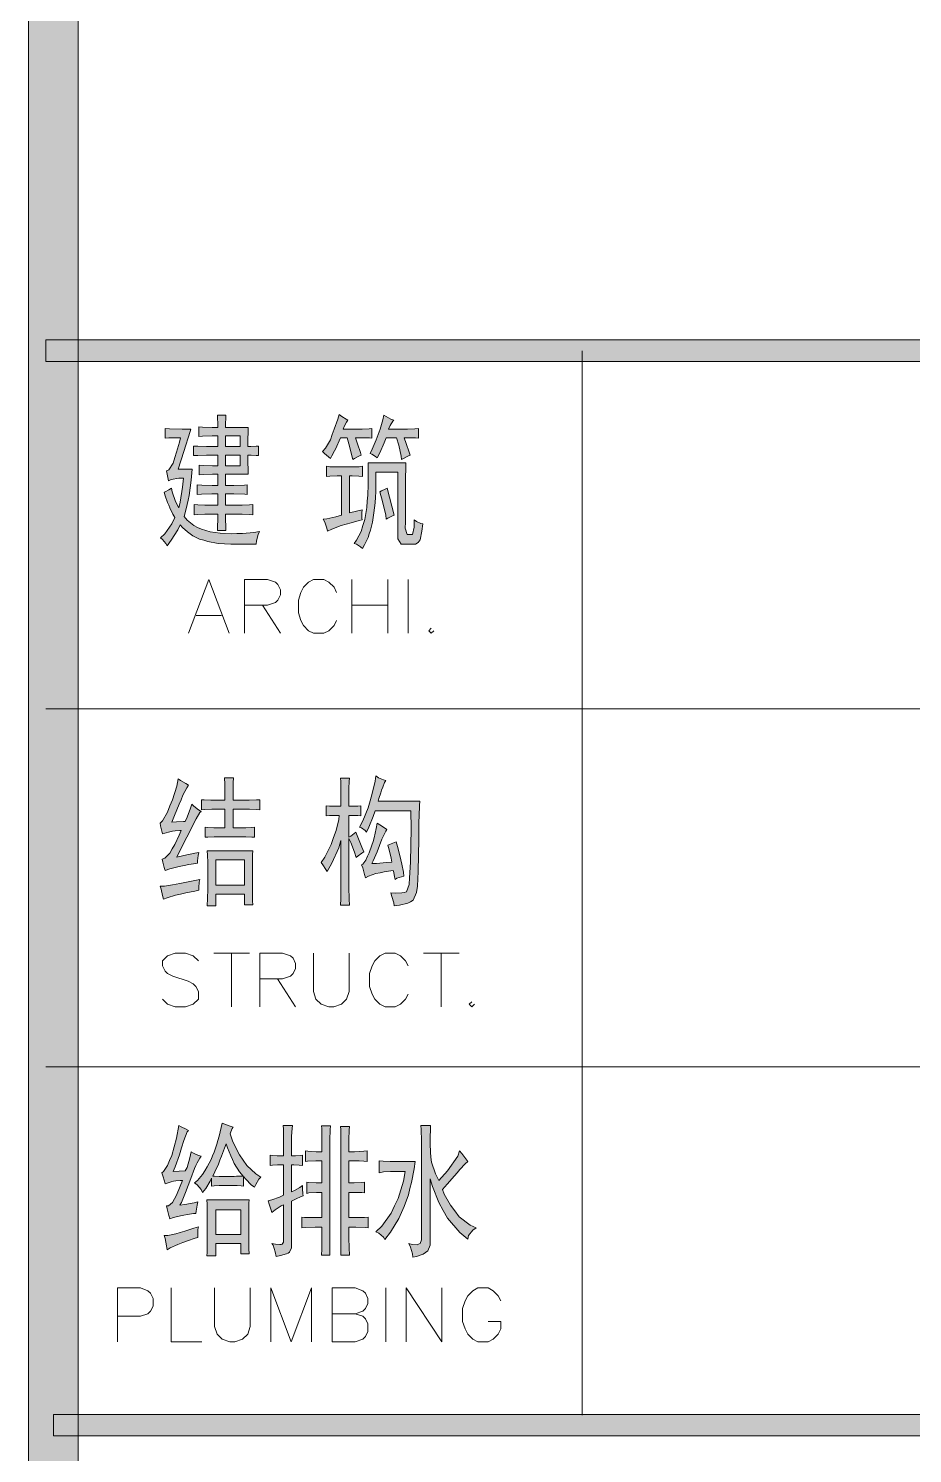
# Model space of a CAD drawing. Header units: millimetres. Extents: x 0 to 829, y 0 to 586.
# Drawn here: x 769.46 to 786.92, y 444.48 to 472.61 of the extents above; entities that cross this region are included whole.
import ezdxf

# ---------------------------------------------------------------- set-up
doc = ezdxf.new("R2010")
doc.units = ezdxf.units.MM

msp = doc.modelspace()

# ---------------------------------------------------------------- hatches: boundary and pattern name
h = msp.add_hatch(color=0)
h.dxf.hatch_style = 2
h.paths.add_polyline_path([(770.449028, 9.860139), (769.464778, 9.860139), (769.464778, 575.772139), (770.449028, 575.772139)])
h = msp.add_hatch(color=0)
h.dxf.hatch_style = 2
h.paths.add_polyline_path([(769.8105, 466.037083), (769.8105, 466.460417), (819.294639, 466.460417), (819.294639, 466.037083)])
h = msp.add_hatch(color=0)
h.paths.add_polyline_path([(773.204222, 464.731806), (773.204222, 464.802361), (773.200694, 464.925833), (773.197167, 464.975222), (773.362972, 464.975222), (773.359444, 464.925833), (773.355917, 464.802361), (773.355917, 464.731806), (773.803944, 464.731806), (773.800417, 464.664778), (773.796889, 464.477806), (773.796889, 464.354333), (773.853333, 464.354333), (773.959167, 464.361389), (774.005028, 464.364917), (774.005028, 464.177944), (773.962694, 464.181472), (773.860389, 464.188528), (773.796889, 464.188528), (773.796889, 464.065056), (773.800417, 463.878083), (773.803944, 463.811056), (773.355917, 463.811056), (773.355917, 463.588806), (773.518194, 463.588806), (773.733389, 463.592333), (773.786306, 463.599389), (773.786306, 463.408889), (773.736917, 463.415944), (773.521722, 463.423), (773.355917, 463.423), (773.355917, 463.20075), (773.606389, 463.20075), (773.684, 463.20075), (773.828639, 463.204278), (773.895667, 463.211333), (773.895667, 463.01025), (773.828639, 463.017306), (773.684, 463.020833), (773.606389, 463.020833), (773.355917, 463.020833), (773.355917, 462.929111), (773.359444, 462.766833), (773.362972, 462.699806), (773.197167, 462.699806), (773.200694, 462.766833), (773.204222, 462.929111), (773.204222, 463.020833), (773.013722, 463.020833), (772.950222, 463.020833), (772.812639, 463.017306), (772.738556, 463.01025), (772.738556, 463.211333), (772.809111, 463.204278), (772.950222, 463.20075), (773.020778, 463.20075), (773.204222, 463.20075), (773.204222, 463.423), (773.087806, 463.423), (772.883194, 463.415944), (772.798528, 463.408889), (772.798528, 463.599389), (772.886722, 463.592333), (773.091333, 463.588806), (773.204222, 463.588806), (773.204222, 463.811056), (773.098389, 463.811056), (772.914944, 463.804), (772.837333, 463.800472), (772.837333, 463.987444), (772.914944, 463.983917), (773.098389, 463.976861), (773.204222, 463.976861), (773.204222, 464.188528), (773.056056, 464.188528), (772.978444, 464.188528), (772.812639, 464.181472), (772.720917, 464.177944), (772.720917, 464.364917), (772.812639, 464.361389), (772.978444, 464.354333), (773.056056, 464.354333), (773.204222, 464.354333), (773.204222, 464.566), (773.091333, 464.566), (772.904361, 464.558944), (772.830278, 464.555417), (772.830278, 464.742389), (772.904361, 464.738861), (773.091333, 464.731806)])
h.paths.add_polyline_path([(773.645194, 463.976861), (773.645194, 464.188528), (773.355917, 464.188528), (773.355917, 463.976861)])
h.paths.add_polyline_path([(773.645194, 464.354333), (773.645194, 464.566), (773.355917, 464.566), (773.355917, 464.354333)])
h = msp.add_hatch(color=0)
h.dxf.hatch_style = 2
h.paths.add_polyline_path([(775.768917, 464.876444), (775.74775, 464.837639), (775.701889, 464.749444), (775.677194, 464.700056), (775.97, 464.700056), (776.058194, 464.700056), (776.195778, 464.703583), (776.245167, 464.710639), (776.245167, 464.520139), (776.202833, 464.527194), (776.089944, 464.530722), (776.019389, 464.530722), (775.920611, 464.530722), (775.962944, 464.410778), (776.019389, 464.237917), (776.037028, 464.188528), (775.991167, 464.163833), (775.9065, 464.1215), (775.871222, 464.100333), (775.860639, 464.149722), (775.807722, 464.364917), (775.761861, 464.530722), (775.627806, 464.530722), (775.603111, 464.47075), (775.553722, 464.361389), (775.532556, 464.315528), (775.507861, 464.269667), (775.458472, 464.170889), (775.426722, 464.1215), (775.391444, 464.15325), (775.310306, 464.220278), (775.2715, 464.255556), (775.327944, 464.322583), (775.426722, 464.491917), (775.465528, 464.594222), (775.504333, 464.696528), (775.574889, 464.894083), (775.603111, 464.985806), (775.656028, 464.947), (775.740694, 464.894083)])
h = msp.add_hatch(color=0)
h.dxf.hatch_style = 2
h.paths.add_polyline_path([(776.351, 464.132083), (776.315722, 464.160306), (776.245167, 464.206167), (776.209889, 464.220278), (776.252222, 464.304944), (776.333361, 464.491917), (776.368639, 464.594222), (776.407444, 464.696528), (776.463889, 464.887028), (776.485056, 464.975222), (776.527389, 464.947), (776.622639, 464.897611), (776.679083, 464.876444), (776.657917, 464.858806), (776.605, 464.770611), (776.576778, 464.700056), (776.876639, 464.700056), (776.947194, 464.700056), (777.095361, 464.703583), (777.169444, 464.710639), (777.169444, 464.520139), (777.105944, 464.527194), (776.964833, 464.530722), (776.887222, 464.530722), (776.926028, 464.414306), (776.986, 464.244972), (777.003639, 464.188528), (776.957778, 464.163833), (776.873111, 464.1215), (776.834306, 464.100333), (776.82725, 464.163833), (776.777861, 464.382556), (776.735528, 464.530722), (776.527389, 464.530722), (776.488583, 464.431944), (776.403917, 464.230861)])
h = msp.add_hatch(color=0)
h.dxf.hatch_style = 2
h.paths.add_polyline_path([(772.671528, 464.700056), (772.660944, 464.654194), (772.533944, 464.259083), (772.421056, 463.909833), (772.696222, 463.909833), (772.675056, 463.694639), (772.63625, 463.387722), (772.618611, 463.299528), (772.597444, 463.211333), (772.558639, 463.049056), (772.537472, 462.9785), (772.597444, 462.904417), (772.7315, 462.798583), (772.805583, 462.759778), (772.879667, 462.7245), (773.056056, 462.675111), (773.154833, 462.661), (773.253611, 462.646889), (773.468806, 462.636306), (773.578167, 462.639833), (773.691056, 462.643361), (773.916833, 462.661), (774.029722, 462.678639), (774.0015, 462.622194), (773.966222, 462.498722), (773.962694, 462.431694), (773.772194, 462.428167), (773.458222, 462.431694), (773.33475, 462.43875), (773.211278, 462.445806), (773.006667, 462.481083), (772.925528, 462.505778), (772.844389, 462.530472), (772.710333, 462.593972), (772.660944, 462.632778), (772.608028, 462.671583), (772.50925, 462.759778), (772.463389, 462.812694), (772.414, 462.710389), (772.283472, 462.505778), (772.205861, 462.399944), (772.177639, 462.445806), (772.110611, 462.523417), (772.071806, 462.555167), (772.156472, 462.632778), (772.297583, 462.833861), (772.354028, 462.953806), (772.31875, 463.020833), (772.258778, 463.144306), (772.234083, 463.20075), (772.212917, 463.253667), (772.167056, 463.384194), (772.145889, 463.45475), (772.167056, 463.461806), (772.237611, 463.500611), (772.290528, 463.532361), (772.301111, 463.465333), (772.371667, 463.271306), (772.431639, 463.144306), (772.459861, 463.260722), (772.505722, 463.553528), (772.523361, 463.733444), (772.431639, 463.733444), (772.283472, 463.705222), (772.230556, 463.677), (772.188222, 463.878083), (772.237611, 463.89925), (772.322278, 464.029778), (772.354028, 464.139139), (772.389306, 464.244972), (772.44575, 464.442528), (772.470444, 464.530722), (772.389306, 464.530722), (772.234083, 464.527194), (772.163528, 464.520139), (772.163528, 464.710639), (772.248194, 464.703583), (772.502194, 464.700056)])
h = msp.add_hatch(color=0)
h.dxf.hatch_style = 2
h.paths.add_polyline_path([(775.818306, 463.955694), (775.878278, 463.955694), (775.998222, 463.959222), (776.061722, 463.966278), (776.061722, 463.765194), (775.991167, 463.77225), (775.860639, 463.775778), (775.804194, 463.775778), (775.804194, 463.045528), (776.054667, 463.109028), (776.047611, 463.045528), (776.047611, 462.943222), (776.054667, 462.911472), (775.994694, 462.893833), (775.839472, 462.8515), (775.740694, 462.823278), (775.641917, 462.795056), (775.458472, 462.728028), (775.370278, 462.689222), (775.356167, 462.745667), (775.317361, 462.862083), (775.285611, 462.922056), (775.356167, 462.932639), (775.536083, 462.971444), (775.645444, 462.999667), (775.645444, 463.775778), (775.564306, 463.775778), (775.419667, 463.77225), (775.352639, 463.765194), (775.352639, 463.966278), (775.419667, 463.959222), (775.550194, 463.955694), (775.610167, 463.955694)])
h = msp.add_hatch(color=0)
h.dxf.hatch_style = 2
h.paths.add_polyline_path([(776.918972, 464.033306), (776.915444, 463.931), (776.911917, 463.736972), (776.911917, 463.64525), (776.911917, 462.865611), (776.904861, 462.745667), (776.943667, 462.622194), (776.986, 462.622194), (777.01775, 462.622194), (777.0495, 462.622194), (777.08125, 462.766833), (777.084778, 462.911472), (777.127111, 462.876194), (777.211778, 462.837389), (777.250583, 462.833861), (777.236472, 462.689222), (777.201194, 462.516361), (777.180028, 462.488139), (777.162389, 462.459917), (777.105944, 462.431694), (777.070667, 462.431694), (776.894278, 462.431694), (776.82725, 462.431694), (776.760222, 462.537528), (776.760222, 462.643361), (776.760222, 463.853389), (776.326306, 463.853389), (776.326306, 463.715806), (776.322778, 463.465333), (776.315722, 463.355972), (776.308667, 463.243083), (776.2875, 463.045528), (776.273389, 462.953806), (776.259278, 462.865611), (776.220472, 462.706861), (776.195778, 462.632778), (776.171083, 462.562222), (776.104056, 462.417583), (776.061722, 462.3435), (776.022917, 462.378778), (775.941778, 462.428167), (775.895917, 462.445806), (775.945306, 462.505778), (776.0335, 462.682167), (776.068778, 462.798583), (776.107583, 462.915), (776.149917, 463.154889), (776.156972, 463.278361), (776.164028, 463.398306), (776.171083, 463.606444), (776.174611, 463.694639), (776.174611, 463.779306), (776.174611, 463.948639), (776.171083, 464.033306)])
h = msp.add_hatch(color=0)
h.dxf.hatch_style = 2
h.paths.add_polyline_path([(776.686139, 462.999667), (776.640278, 462.982028), (776.562667, 462.943222), (776.527389, 462.922056), (776.520333, 462.999667), (776.456833, 463.271306), (776.403917, 463.465333), (776.435667, 463.482972), (776.50975, 463.514722), (776.552083, 463.532361)])
h = msp.add_hatch(color=0)
h.dxf.hatch_style = 2
h.paths.add_polyline_path([(772.622139, 457.67625), (772.590389, 457.623333), (772.516306, 457.478694), (772.481028, 457.386972), (772.442222, 457.298778), (772.3505, 457.076528), (772.297583, 456.946), (772.389306, 456.949528), (772.523361, 456.956583), (772.562167, 456.956583), (772.600972, 457.044778), (772.664472, 457.217639), (772.689167, 457.298778), (772.7315, 457.259972), (772.823222, 457.189417), (772.872611, 457.154139), (772.851444, 457.132972), (772.777361, 457.0095), (772.724444, 456.910722), (772.675056, 456.811944), (772.50925, 456.483861), (772.396361, 456.254556), (772.533944, 456.282778), (772.752667, 456.328639), (772.830278, 456.346278), (772.816167, 456.282778), (772.805583, 456.176944), (772.805583, 456.134611), (772.766778, 456.127556), (772.632722, 456.106389), (772.537472, 456.08875), (772.442222, 456.071111), (772.25525, 456.021722), (772.163528, 455.989972), (772.145889, 456.046417), (772.117667, 456.155778), (772.107083, 456.212222), (772.156472, 456.229861), (772.25525, 456.332167), (772.304639, 456.416833), (772.354028, 456.5015), (772.442222, 456.684944), (772.481028, 456.776667), (772.452806, 456.776667), (772.364611, 456.769611), (772.308167, 456.762556), (772.25525, 456.751972), (772.156472, 456.727278), (772.114139, 456.709639), (772.100028, 456.766083), (772.075333, 456.871917), (772.06475, 456.921306), (772.110611, 456.970694), (772.209389, 457.143556), (772.258778, 457.267028), (772.311694, 457.386972), (772.392833, 457.655083), (772.421056, 457.799722), (772.470444, 457.764444), (772.57275, 457.704472)])
h = msp.add_hatch(color=0)
h.dxf.hatch_style = 2
h.paths.add_polyline_path([(773.345333, 457.376389), (773.345333, 457.471639), (773.341806, 457.693889), (773.338278, 457.820889), (773.514667, 457.820889), (773.507611, 457.722111), (773.504083, 457.499861), (773.504083, 457.376389), (773.7475, 457.376389), (773.825111, 457.376389), (773.96975, 457.383444), (774.036778, 457.386972), (774.036778, 457.189417), (773.96975, 457.192944), (773.828639, 457.2), (773.754556, 457.2), (773.504083, 457.2), (773.504083, 456.833111), (773.694583, 456.833111), (773.754556, 456.833111), (773.870972, 456.840167), (773.930944, 456.843694), (773.930944, 456.646139), (773.878028, 456.649667), (773.758083, 456.656722), (773.687528, 456.656722), (773.204222, 456.656722), (773.133667, 456.656722), (773.010194, 456.649667), (772.95375, 456.646139), (772.95375, 456.843694), (773.010194, 456.840167), (773.126611, 456.833111), (773.186583, 456.833111), (773.345333, 456.833111), (773.345333, 457.2), (773.161889, 457.2), (773.087806, 457.2), (772.946694, 457.192944), (772.879667, 457.189417), (772.879667, 457.386972), (772.932583, 457.383444), (773.066639, 457.376389), (773.147778, 457.376389)])
h = msp.add_hatch(color=0)
h.dxf.hatch_style = 2
h.paths.add_polyline_path([(775.934722, 456.243972), (775.902972, 456.349806), (775.832417, 456.540306), (775.793611, 456.621444), (775.793611, 455.778306), (775.793611, 455.661889), (775.800667, 455.422), (775.804194, 455.302056), (775.627806, 455.302056), (775.631333, 455.429056), (775.634861, 455.668944), (775.634861, 455.778306), (775.634861, 456.579111), (775.592528, 456.438), (775.454944, 456.134611), (775.363222, 455.968806), (775.338528, 456.011139), (775.278556, 456.099333), (775.246806, 456.145194), (775.320889, 456.254556), (775.444361, 456.5015), (775.490222, 456.639083), (775.539611, 456.776667), (775.596056, 456.995389), (775.603111, 457.076528), (775.536083, 457.076528), (775.409083, 457.073), (775.345583, 457.065944), (775.345583, 457.267028), (775.409083, 457.259972), (775.553722, 457.256444), (775.634861, 457.256444), (775.634861, 457.510444), (775.634861, 457.595111), (775.631333, 457.743278), (775.627806, 457.810306), (775.804194, 457.810306), (775.800667, 457.753861), (775.793611, 457.605694), (775.793611, 457.510444), (775.793611, 457.256444), (775.850056, 457.256444), (775.966472, 457.259972), (776.026444, 457.267028), (776.026444, 457.065944), (775.966472, 457.073), (775.850056, 457.076528), (775.793611, 457.076528), (775.793611, 456.646139), (775.828889, 456.667306), (775.895917, 456.716694), (775.927667, 456.744917), (775.97, 456.646139), (776.047611, 456.452111), (776.086417, 456.356861), (776.047611, 456.332167), (775.973528, 456.27925)])
h = msp.add_hatch(color=0)
h.dxf.hatch_style = 2
h.paths.add_polyline_path([(776.520333, 457.764444), (776.499167, 457.725639), (776.460361, 457.633917), (776.439194, 457.577472), (776.421556, 457.521028), (776.386278, 457.411667), (776.368639, 457.355222), (777.194139, 457.355222), (777.190611, 457.270556), (777.180028, 457.065944), (777.1765, 456.946), (777.1765, 456.607333), (777.158861, 455.972333), (777.14475, 455.679528), (777.127111, 455.556056), (777.060083, 455.404361), (777.007167, 455.372611), (776.95425, 455.344389), (776.7955, 455.302056), (776.686139, 455.291472), (776.679083, 455.351444), (776.643806, 455.478444), (776.619111, 455.545472), (776.707306, 455.538417), (776.841361, 455.545472), (776.887222, 455.556056), (776.933083, 455.566639), (776.986, 455.711278), (776.993056, 455.845333), (777.010694, 456.155778), (777.024806, 456.815472), (777.01775, 457.16825), (776.312194, 457.16825), (776.273389, 457.055361), (776.188722, 456.843694), (776.142861, 456.744917), (776.111111, 456.776667), (776.040556, 456.829583), (776.00175, 456.843694), (776.06525, 456.967167), (776.171083, 457.228222), (776.209889, 457.365806), (776.252222, 457.506917), (776.312194, 457.750333), (776.326306, 457.856167), (776.379222, 457.820889), (776.474472, 457.778556)])
h = msp.add_hatch(color=0)
h.dxf.hatch_style = 2
h.paths.add_polyline_path([(776.6685, 455.989972), (776.622639, 455.982917), (776.492111, 455.96175), (776.407444, 455.944111), (776.322778, 455.93), (776.178139, 455.877083), (776.118167, 455.845333), (776.104056, 455.912361), (776.06525, 456.039361), (776.044083, 456.099333), (776.068778, 456.113444), (776.12875, 456.194583), (776.1605, 456.268667), (776.195778, 456.339222), (776.248694, 456.487389), (776.269861, 456.561472), (776.291028, 456.635556), (776.333361, 456.815472), (776.351, 456.921306), (776.403917, 456.893083), (776.499167, 456.833111), (776.545028, 456.801361), (776.520333, 456.766083), (776.44625, 456.607333), (776.396861, 456.483861), (776.351, 456.360389), (776.273389, 456.176944), (776.245167, 456.124028), (776.336889, 456.127556), (776.534444, 456.145194), (776.643806, 456.155778), (776.626167, 456.233389), (776.587361, 456.399194), (776.562667, 456.490917), (776.728472, 456.554417), (776.753167, 456.462694), (776.799028, 456.282778), (776.820194, 456.201639), (776.841361, 456.116972), (776.869583, 455.954694), (776.876639, 455.877083), (776.830778, 455.8665), (776.742583, 455.83475), (776.703778, 455.813583), (776.693194, 455.862972), (776.679083, 455.951167)])
h = msp.add_hatch(color=0)
h.paths.add_polyline_path([(773.895667, 456.378028), (773.892139, 456.307472), (773.888611, 456.145194), (773.888611, 456.057), (773.888611, 455.679528), (773.888611, 455.573694), (773.892139, 455.39025), (773.895667, 455.312639), (773.729861, 455.312639), (773.729861, 455.524306), (773.161889, 455.524306), (773.161889, 455.291472), (772.996083, 455.291472), (772.999611, 455.436111), (773.006667, 455.623083), (773.006667, 455.668944), (773.006667, 456.078167), (773.006667, 456.145194), (772.999611, 456.293361), (772.996083, 456.378028)])
h.paths.add_polyline_path([(773.729861, 455.700694), (773.729861, 456.201639), (773.161889, 456.201639), (773.161889, 455.700694)])
h = msp.add_hatch(color=0)
h.dxf.hatch_style = 2
h.paths.add_polyline_path([(772.847917, 455.813583), (772.833806, 455.760667), (772.82675, 455.654833), (772.830278, 455.601917), (772.752667, 455.584278), (772.57275, 455.545472), (772.470444, 455.524306), (772.371667, 455.499611), (772.202333, 455.450222), (772.131778, 455.422), (772.114139, 455.496083), (772.082389, 455.623083), (772.06475, 455.679528), (772.152944, 455.683056), (772.308167, 455.704222), (772.378722, 455.718333), (772.452806, 455.732444), (772.685639, 455.778306)])
h = msp.add_hatch(color=0)
h.dxf.hatch_style = 2
h.paths.add_polyline_path([(772.622139, 450.857056), (772.597444, 450.832361), (772.530417, 450.663028), (772.488083, 450.518389), (772.44575, 450.377278), (772.364611, 450.140917), (772.322278, 450.049194), (772.562167, 450.059778), (772.597444, 450.130333), (772.653889, 450.320833), (772.678583, 450.43725), (772.724444, 450.409028), (772.823222, 450.363167), (772.872611, 450.349056), (772.847917, 450.313778), (772.798528, 450.222056), (772.770306, 450.165611), (772.745611, 450.105639), (772.671528, 449.908083), (772.618611, 449.7705), (772.565694, 449.632917), (772.484556, 449.438889), (772.456333, 449.382444), (772.555111, 449.400083), (772.735028, 449.431833), (772.812639, 449.449472), (772.798528, 449.382444), (772.777361, 449.266028), (772.770306, 449.216639), (772.720917, 449.216639), (772.6045, 449.202528), (772.533944, 449.188417), (772.466917, 449.174306), (772.325806, 449.139028), (772.25525, 449.114333), (772.237611, 449.181361), (772.205861, 449.308361), (772.188222, 449.371861), (772.230556, 449.371861), (772.308167, 449.438889), (772.346972, 449.509444), (772.385778, 449.58), (772.463389, 449.759917), (772.505722, 449.869278), (772.463389, 449.869278), (772.375194, 449.862222), (772.329333, 449.855167), (772.283472, 449.844583), (772.202333, 449.819889), (772.163528, 449.80225), (772.152944, 449.855167), (772.117667, 449.964528), (772.0965, 450.0245), (772.131778, 450.049194), (772.209389, 450.169139), (772.251722, 450.264389), (772.294056, 450.363167), (772.385778, 450.708889), (772.431639, 450.959361), (772.481028, 450.931139), (772.576278, 450.88175)])
h = msp.add_hatch(color=0)
h.paths.add_polyline_path([(773.504083, 450.924083), (773.486444, 450.895861), (773.458222, 450.832361), (773.447639, 450.793556), (773.500556, 450.634806), (773.631083, 450.377278), (773.705167, 450.271444), (773.77925, 450.165611), (773.955639, 449.999806), (774.054417, 449.936306), (774.015611, 449.893972), (773.955639, 449.791667), (773.930944, 449.73875), (773.863917, 449.788139), (773.754556, 449.893972), (773.712222, 449.946889), (773.712222, 449.759917), (773.666361, 449.763444), (773.585222, 449.7705), (773.546417, 449.7705), (773.278306, 449.7705), (773.228917, 449.7705), (773.130139, 449.763444), (773.08075, 449.759917), (773.08075, 449.915139), (773.052528, 449.855167), (772.964333, 449.714056), (772.904361, 449.636444), (772.876139, 449.692889), (772.798528, 449.788139), (772.745611, 449.826944), (772.802056, 449.869278), (772.900833, 449.989222), (772.946694, 450.063306), (772.992556, 450.140917), (773.070167, 450.285556), (773.101917, 450.359639), (773.133667, 450.430194), (773.186583, 450.585417), (773.20775, 450.663028), (773.232444, 450.744167), (773.27125, 450.9135), (773.288889, 451.001694), (773.341806, 450.980528), (773.451167, 450.941722)])
h.paths.add_polyline_path([(773.705167, 449.957472), (773.634611, 450.042139), (773.528778, 450.204417), (773.4935, 450.282028), (773.458222, 450.359639), (773.394722, 450.514861), (773.370028, 450.592472), (773.338278, 450.507806), (773.274778, 450.349056), (773.246556, 450.271444), (773.218333, 450.193833), (773.147778, 450.038611), (773.105444, 449.957472), (773.140722, 449.953944), (773.228917, 449.946889), (773.278306, 449.946889), (773.528778, 449.946889), (773.571111, 449.953944), (773.659306, 449.957472)])
h = msp.add_hatch(color=0)
h.dxf.hatch_style = 2
h.paths.add_polyline_path([(774.195528, 449.470639), (774.269611, 449.488278), (774.424833, 449.541194), (774.502444, 449.58), (774.502444, 450.179722), (774.438944, 450.179722), (774.386028, 450.179722), (774.28725, 450.176194), (774.237861, 450.169139), (774.237861, 450.370222), (774.280194, 450.363167), (774.378972, 450.359639), (774.438944, 450.359639), (774.502444, 450.359639), (774.502444, 450.6595), (774.502444, 450.737111), (774.498917, 450.885278), (774.495389, 450.959361), (774.678833, 450.959361), (774.671778, 450.895861), (774.661194, 450.747694), (774.661194, 450.6595), (774.661194, 450.359639), (774.738806, 450.359639), (774.844639, 450.363167), (774.879917, 450.370222), (774.879917, 450.169139), (774.812889, 450.176194), (774.703528, 450.179722), (774.661194, 450.179722), (774.661194, 449.647028), (774.717639, 449.671722), (774.823472, 449.731694), (774.879917, 449.7705), (774.879917, 449.703472), (774.883444, 449.604694), (774.886972, 449.569417), (774.848167, 449.555306), (774.738806, 449.498861), (774.661194, 449.460056), (774.661194, 448.616917), (774.657667, 448.542833), (774.622389, 448.454639), (774.590639, 448.437), (774.558889, 448.422889), (774.442472, 448.387611), (774.354278, 448.369972), (774.336639, 448.465222), (774.294306, 448.592222), (774.269611, 448.6275), (774.340167, 448.616917), (774.431889, 448.606333), (774.453056, 448.609861), (774.474222, 448.613389), (774.498917, 448.655722), (774.502444, 448.694528), (774.502444, 449.393028), (774.453056, 449.371861), (774.336639, 449.29425), (774.269611, 449.237806), (774.259028, 449.287194), (774.220222, 449.403611)])
h = msp.add_hatch(color=0)
h.dxf.hatch_style = 2
h.paths.add_polyline_path([(775.260917, 450.592472), (775.260917, 450.719472), (775.257389, 450.895861), (775.253861, 450.948778), (775.426722, 450.948778), (775.423194, 450.871167), (775.419667, 450.670083), (775.419667, 450.546611), (775.419667, 448.394667), (775.253861, 448.394667), (775.257389, 448.514611), (775.260917, 448.708639), (775.260917, 448.782722), (775.260917, 448.948528), (775.126861, 448.948528), (774.929306, 448.941472), (774.862278, 448.937944), (774.862278, 449.149611), (774.915194, 449.142556), (775.116278, 449.139028), (775.260917, 449.139028), (775.260917, 449.636444), (775.155083, 449.636444), (775.003389, 449.625861), (774.961056, 449.615278), (774.961056, 449.837528), (774.999861, 449.830472), (775.148028, 449.826944), (775.260917, 449.826944), (775.260917, 450.257333), (775.140972, 450.257333), (774.978694, 450.253806), (774.936361, 450.24675), (774.936361, 450.458417), (774.982222, 450.447833), (775.1445, 450.43725), (775.260917, 450.43725)])
h = msp.add_hatch(color=0)
h.dxf.hatch_style = 2
h.paths.add_polyline_path([(775.804194, 450.934667), (775.800667, 450.864111), (775.793611, 450.680667), (775.793611, 450.571306), (775.793611, 450.43725), (775.9065, 450.43725), (776.086417, 450.447833), (776.153444, 450.458417), (776.153444, 450.24675), (776.089944, 450.253806), (775.994694, 450.257333), (775.962944, 450.257333), (775.793611, 450.257333), (775.793611, 449.826944), (775.895917, 449.826944), (776.047611, 449.830472), (776.104056, 449.837528), (776.104056, 449.625861), (776.047611, 449.632917), (775.895917, 449.636444), (775.793611, 449.636444), (775.793611, 449.139028), (775.917083, 449.139028), (776.104056, 449.142556), (776.171083, 449.149611), (776.171083, 448.937944), (776.118167, 448.941472), (775.931194, 448.948528), (775.793611, 448.948528), (775.793611, 448.782722), (775.793611, 448.736861), (775.800667, 448.542833), (775.804194, 448.394667), (775.634861, 448.394667), (775.634861, 450.571306), (775.634861, 450.69125), (775.631333, 450.874694), (775.627806, 450.934667)])
h = msp.add_hatch(color=0)
h.dxf.hatch_style = 2
h.paths.add_polyline_path([(777.402278, 450.959361), (777.402278, 450.874694), (777.39875, 450.726528), (777.39875, 450.6595), (777.395222, 450.592472), (777.405806, 450.426667), (777.412861, 450.331417), (777.423444, 450.232639), (777.501056, 450.003333), (777.568083, 449.869278), (777.740944, 450.059778), (777.942028, 450.352583), (777.977306, 450.458417), (778.023167, 450.401972), (778.104306, 450.296139), (778.143111, 450.24675), (778.090194, 450.197361), (777.984361, 450.088), (777.931444, 450.0245), (777.878528, 449.964528), (777.733889, 449.798722), (777.642167, 449.692889), (777.677444, 449.597639), (777.797389, 449.385972), (777.885583, 449.269556), (777.973778, 449.153139), (778.185444, 448.987333), (778.308917, 448.937944), (778.238361, 448.892083), (778.157222, 448.782722), (778.143111, 448.715694), (777.984361, 448.842694), (777.740944, 449.124917), (777.656278, 449.280139), (777.571611, 449.438889), (777.441083, 449.749333), (777.395222, 449.904556), (777.395222, 448.669833), (777.39875, 448.592222), (777.352889, 448.482861), (777.307028, 448.447583), (777.257639, 448.415833), (777.130639, 448.369972), (777.053028, 448.359389), (777.0495, 448.422889), (777.010694, 448.553417), (776.978944, 448.6275), (777.042444, 448.609861), (777.141222, 448.602806), (777.169444, 448.616917), (777.197667, 448.6275), (777.225889, 448.698056), (777.225889, 448.761556), (777.225889, 450.514861), (777.225889, 450.652444), (777.218833, 450.874694), (777.211778, 450.959361)])
h = msp.add_hatch(color=0)
h.dxf.hatch_style = 2
h.paths.add_polyline_path([(777.102417, 450.24675), (777.08125, 450.098583), (777.028333, 449.830472), (776.996583, 449.710528), (776.968361, 449.590583), (776.883694, 449.354222), (776.830778, 449.237806), (776.777861, 449.121389), (776.615583, 448.853278), (776.502694, 448.705111), (776.474472, 448.7545), (776.386278, 448.832111), (776.326306, 448.860333), (776.442722, 448.969694), (776.629694, 449.227222), (776.696722, 449.371861), (776.767278, 449.5165), (776.869583, 449.855167), (776.901333, 450.049194), (776.679083, 450.049194), (776.615583, 450.049194), (776.474472, 450.038611), (776.393333, 450.0245), (776.393333, 450.257333), (776.470944, 450.253806), (776.605, 450.24675), (776.6685, 450.24675)])
h = msp.add_hatch(color=0)
h.paths.add_polyline_path([(773.655778, 448.426417), (773.655778, 448.6275), (773.161889, 448.6275), (773.161889, 448.384083), (772.989028, 448.384083), (772.992556, 448.447583), (772.996083, 448.715694), (772.996083, 448.916778), (772.996083, 449.114333), (772.992556, 449.403611), (772.989028, 449.491806), (773.821583, 449.491806), (773.818056, 449.42125), (773.814528, 449.163722), (773.814528, 448.983806), (773.814528, 448.800361), (773.818056, 448.521667), (773.821583, 448.426417)])
h.paths.add_polyline_path([(773.655778, 448.803889), (773.655778, 449.29425), (773.161889, 449.29425), (773.161889, 448.803889)])
h = msp.add_hatch(color=0)
h.dxf.hatch_style = 2
h.paths.add_polyline_path([(772.145889, 448.782722), (772.216444, 448.78625), (772.375194, 448.818), (772.463389, 448.842694), (772.551583, 448.867389), (772.7315, 448.927361), (772.823222, 448.959111), (772.812639, 448.902667), (772.809111, 448.800361), (772.812639, 448.747444), (772.759722, 448.733333), (772.608028, 448.680417), (772.512778, 448.645139), (772.417528, 448.606333), (772.262306, 448.539306), (772.205861, 448.504028), (772.19175, 448.581639), (772.163528, 448.72275)])
h = msp.add_hatch(color=0)
h.dxf.hatch_style = 2
h.paths.add_polyline_path([(769.958667, 444.831611), (769.958667, 445.254944), (819.294639, 445.254944), (819.294639, 444.831611)])

# ---------------------------------------------------------------- linework, layer by layer
at = {"color": 0, "lineweight": 0}
for points in [[(770.449028, 9.860139), (769.464778, 9.860139), (769.464778, 575.772139), (770.449028, 575.772139)], [(769.8105, 466.037083), (769.8105, 466.460417), (819.294639, 466.460417), (819.294639, 466.037083)], [(773.204222, 464.731806), (773.204222, 464.802361), (773.200694, 464.925833), (773.197167, 464.975222), (773.362972, 464.975222), (773.359444, 464.925833), (773.355917, 464.802361), (773.355917, 464.731806), (773.803944, 464.731806), (773.800417, 464.664778), (773.796889, 464.477806), (773.796889, 464.354333), (773.853333, 464.354333), (773.959167, 464.361389), (774.005028, 464.364917), (774.005028, 464.177944), (773.962694, 464.181472), (773.860389, 464.188528), (773.796889, 464.188528), (773.796889, 464.065056), (773.800417, 463.878083), (773.803944, 463.811056), (773.355917, 463.811056), (773.355917, 463.588806), (773.518194, 463.588806), (773.733389, 463.592333), (773.786306, 463.599389), (773.786306, 463.408889), (773.736917, 463.415944), (773.521722, 463.423), (773.355917, 463.423), (773.355917, 463.20075), (773.606389, 463.20075), (773.684, 463.20075), (773.828639, 463.204278), (773.895667, 463.211333), (773.895667, 463.01025), (773.828639, 463.017306), (773.684, 463.020833), (773.606389, 463.020833), (773.355917, 463.020833), (773.355917, 462.929111), (773.359444, 462.766833), (773.362972, 462.699806), (773.197167, 462.699806), (773.200694, 462.766833), (773.204222, 462.929111), (773.204222, 463.020833), (773.013722, 463.020833), (772.950222, 463.020833), (772.812639, 463.017306), (772.738556, 463.01025), (772.738556, 463.211333), (772.809111, 463.204278), (772.950222, 463.20075), (773.020778, 463.20075), (773.204222, 463.20075), (773.204222, 463.423), (773.087806, 463.423), (772.883194, 463.415944), (772.798528, 463.408889), (772.798528, 463.599389), (772.886722, 463.592333), (773.091333, 463.588806), (773.204222, 463.588806), (773.204222, 463.811056), (773.098389, 463.811056), (772.914944, 463.804), (772.837333, 463.800472), (772.837333, 463.987444), (772.914944, 463.983917), (773.098389, 463.976861), (773.204222, 463.976861), (773.204222, 464.188528), (773.056056, 464.188528), (772.978444, 464.188528), (772.812639, 464.181472), (772.720917, 464.177944), (772.720917, 464.364917), (772.812639, 464.361389), (772.978444, 464.354333), (773.056056, 464.354333), (773.204222, 464.354333), (773.204222, 464.566), (773.091333, 464.566), (772.904361, 464.558944), (772.830278, 464.555417), (772.830278, 464.742389), (772.904361, 464.738861), (773.091333, 464.731806)], [(775.768917, 464.876444), (775.74775, 464.837639), (775.701889, 464.749444), (775.677194, 464.700056), (775.97, 464.700056), (776.058194, 464.700056), (776.195778, 464.703583), (776.245167, 464.710639), (776.245167, 464.520139), (776.202833, 464.527194), (776.089944, 464.530722), (776.019389, 464.530722), (775.920611, 464.530722), (775.962944, 464.410778), (776.019389, 464.237917), (776.037028, 464.188528), (775.991167, 464.163833), (775.9065, 464.1215), (775.871222, 464.100333), (775.860639, 464.149722), (775.807722, 464.364917), (775.761861, 464.530722), (775.627806, 464.530722), (775.603111, 464.47075), (775.553722, 464.361389), (775.532556, 464.315528), (775.507861, 464.269667), (775.458472, 464.170889), (775.426722, 464.1215), (775.391444, 464.15325), (775.310306, 464.220278), (775.2715, 464.255556), (775.327944, 464.322583), (775.426722, 464.491917), (775.465528, 464.594222), (775.504333, 464.696528), (775.574889, 464.894083), (775.603111, 464.985806), (775.656028, 464.947), (775.740694, 464.894083)], [(776.351, 464.132083), (776.315722, 464.160306), (776.245167, 464.206167), (776.209889, 464.220278), (776.252222, 464.304944), (776.333361, 464.491917), (776.368639, 464.594222), (776.407444, 464.696528), (776.463889, 464.887028), (776.485056, 464.975222), (776.527389, 464.947), (776.622639, 464.897611), (776.679083, 464.876444), (776.657917, 464.858806), (776.605, 464.770611), (776.576778, 464.700056), (776.876639, 464.700056), (776.947194, 464.700056), (777.095361, 464.703583), (777.169444, 464.710639), (777.169444, 464.520139), (777.105944, 464.527194), (776.964833, 464.530722), (776.887222, 464.530722), (776.926028, 464.414306), (776.986, 464.244972), (777.003639, 464.188528), (776.957778, 464.163833), (776.873111, 464.1215), (776.834306, 464.100333), (776.82725, 464.163833), (776.777861, 464.382556), (776.735528, 464.530722), (776.527389, 464.530722), (776.488583, 464.431944), (776.403917, 464.230861)], [(772.671528, 464.700056), (772.660944, 464.654194), (772.533944, 464.259083), (772.421056, 463.909833), (772.696222, 463.909833), (772.675056, 463.694639), (772.63625, 463.387722), (772.618611, 463.299528), (772.597444, 463.211333), (772.558639, 463.049056), (772.537472, 462.9785), (772.597444, 462.904417), (772.7315, 462.798583), (772.805583, 462.759778), (772.879667, 462.7245), (773.056056, 462.675111), (773.154833, 462.661), (773.253611, 462.646889), (773.468806, 462.636306), (773.578167, 462.639833), (773.691056, 462.643361), (773.916833, 462.661), (774.029722, 462.678639), (774.0015, 462.622194), (773.966222, 462.498722), (773.962694, 462.431694), (773.772194, 462.428167), (773.458222, 462.431694), (773.33475, 462.43875), (773.211278, 462.445806), (773.006667, 462.481083), (772.925528, 462.505778), (772.844389, 462.530472), (772.710333, 462.593972), (772.660944, 462.632778), (772.608028, 462.671583), (772.50925, 462.759778), (772.463389, 462.812694), (772.414, 462.710389), (772.283472, 462.505778), (772.205861, 462.399944), (772.177639, 462.445806), (772.110611, 462.523417), (772.071806, 462.555167), (772.156472, 462.632778), (772.297583, 462.833861), (772.354028, 462.953806), (772.31875, 463.020833), (772.258778, 463.144306), (772.234083, 463.20075), (772.212917, 463.253667), (772.167056, 463.384194), (772.145889, 463.45475), (772.167056, 463.461806), (772.237611, 463.500611), (772.290528, 463.532361), (772.301111, 463.465333), (772.371667, 463.271306), (772.431639, 463.144306), (772.459861, 463.260722), (772.505722, 463.553528), (772.523361, 463.733444), (772.431639, 463.733444), (772.283472, 463.705222), (772.230556, 463.677), (772.188222, 463.878083), (772.237611, 463.89925), (772.322278, 464.029778), (772.354028, 464.139139), (772.389306, 464.244972), (772.44575, 464.442528), (772.470444, 464.530722), (772.389306, 464.530722), (772.234083, 464.527194), (772.163528, 464.520139), (772.163528, 464.710639), (772.248194, 464.703583), (772.502194, 464.700056)], [(773.645194, 464.354333), (773.645194, 464.566), (773.355917, 464.566), (773.355917, 464.354333)], [(773.645194, 463.976861), (773.645194, 464.188528), (773.355917, 464.188528), (773.355917, 463.976861)], [(775.818306, 463.955694), (775.878278, 463.955694), (775.998222, 463.959222), (776.061722, 463.966278), (776.061722, 463.765194), (775.991167, 463.77225), (775.860639, 463.775778), (775.804194, 463.775778), (775.804194, 463.045528), (776.054667, 463.109028), (776.047611, 463.045528), (776.047611, 462.943222), (776.054667, 462.911472), (775.994694, 462.893833), (775.839472, 462.8515), (775.740694, 462.823278), (775.641917, 462.795056), (775.458472, 462.728028), (775.370278, 462.689222), (775.356167, 462.745667), (775.317361, 462.862083), (775.285611, 462.922056), (775.356167, 462.932639), (775.536083, 462.971444), (775.645444, 462.999667), (775.645444, 463.775778), (775.564306, 463.775778), (775.419667, 463.77225), (775.352639, 463.765194), (775.352639, 463.966278), (775.419667, 463.959222), (775.550194, 463.955694), (775.610167, 463.955694)], [(776.918972, 464.033306), (776.915444, 463.931), (776.911917, 463.736972), (776.911917, 463.64525), (776.911917, 462.865611), (776.904861, 462.745667), (776.943667, 462.622194), (776.986, 462.622194), (777.01775, 462.622194), (777.0495, 462.622194), (777.08125, 462.766833), (777.084778, 462.911472), (777.127111, 462.876194), (777.211778, 462.837389), (777.250583, 462.833861), (777.236472, 462.689222), (777.201194, 462.516361), (777.180028, 462.488139), (777.162389, 462.459917), (777.105944, 462.431694), (777.070667, 462.431694), (776.894278, 462.431694), (776.82725, 462.431694), (776.760222, 462.537528), (776.760222, 462.643361), (776.760222, 463.853389), (776.326306, 463.853389), (776.326306, 463.715806), (776.322778, 463.465333), (776.315722, 463.355972), (776.308667, 463.243083), (776.2875, 463.045528), (776.273389, 462.953806), (776.259278, 462.865611), (776.220472, 462.706861), (776.195778, 462.632778), (776.171083, 462.562222), (776.104056, 462.417583), (776.061722, 462.3435), (776.022917, 462.378778), (775.941778, 462.428167), (775.895917, 462.445806), (775.945306, 462.505778), (776.0335, 462.682167), (776.068778, 462.798583), (776.107583, 462.915), (776.149917, 463.154889), (776.156972, 463.278361), (776.164028, 463.398306), (776.171083, 463.606444), (776.174611, 463.694639), (776.174611, 463.779306), (776.174611, 463.948639), (776.171083, 464.033306)], [(776.686139, 462.999667), (776.640278, 462.982028), (776.562667, 462.943222), (776.527389, 462.922056), (776.520333, 462.999667), (776.456833, 463.271306), (776.403917, 463.465333), (776.435667, 463.482972), (776.50975, 463.514722), (776.552083, 463.532361)], [(772.622139, 457.67625), (772.590389, 457.623333), (772.516306, 457.478694), (772.481028, 457.386972), (772.442222, 457.298778), (772.3505, 457.076528), (772.297583, 456.946), (772.389306, 456.949528), (772.523361, 456.956583), (772.562167, 456.956583), (772.600972, 457.044778), (772.664472, 457.217639), (772.689167, 457.298778), (772.7315, 457.259972), (772.823222, 457.189417), (772.872611, 457.154139), (772.851444, 457.132972), (772.777361, 457.0095), (772.724444, 456.910722), (772.675056, 456.811944), (772.50925, 456.483861), (772.396361, 456.254556), (772.533944, 456.282778), (772.752667, 456.328639), (772.830278, 456.346278), (772.816167, 456.282778), (772.805583, 456.176944), (772.805583, 456.134611), (772.766778, 456.127556), (772.632722, 456.106389), (772.537472, 456.08875), (772.442222, 456.071111), (772.25525, 456.021722), (772.163528, 455.989972), (772.145889, 456.046417), (772.117667, 456.155778), (772.107083, 456.212222), (772.156472, 456.229861), (772.25525, 456.332167), (772.304639, 456.416833), (772.354028, 456.5015), (772.442222, 456.684944), (772.481028, 456.776667), (772.452806, 456.776667), (772.364611, 456.769611), (772.308167, 456.762556), (772.25525, 456.751972), (772.156472, 456.727278), (772.114139, 456.709639), (772.100028, 456.766083), (772.075333, 456.871917), (772.06475, 456.921306), (772.110611, 456.970694), (772.209389, 457.143556), (772.258778, 457.267028), (772.311694, 457.386972), (772.392833, 457.655083), (772.421056, 457.799722), (772.470444, 457.764444), (772.57275, 457.704472)], [(773.345333, 457.376389), (773.345333, 457.471639), (773.341806, 457.693889), (773.338278, 457.820889), (773.514667, 457.820889), (773.507611, 457.722111), (773.504083, 457.499861), (773.504083, 457.376389), (773.7475, 457.376389), (773.825111, 457.376389), (773.96975, 457.383444), (774.036778, 457.386972), (774.036778, 457.189417), (773.96975, 457.192944), (773.828639, 457.2), (773.754556, 457.2), (773.504083, 457.2), (773.504083, 456.833111), (773.694583, 456.833111), (773.754556, 456.833111), (773.870972, 456.840167), (773.930944, 456.843694), (773.930944, 456.646139), (773.878028, 456.649667), (773.758083, 456.656722), (773.687528, 456.656722), (773.204222, 456.656722), (773.133667, 456.656722), (773.010194, 456.649667), (772.95375, 456.646139), (772.95375, 456.843694), (773.010194, 456.840167), (773.126611, 456.833111), (773.186583, 456.833111), (773.345333, 456.833111), (773.345333, 457.2), (773.161889, 457.2), (773.087806, 457.2), (772.946694, 457.192944), (772.879667, 457.189417), (772.879667, 457.386972), (772.932583, 457.383444), (773.066639, 457.376389), (773.147778, 457.376389)], [(775.934722, 456.243972), (775.902972, 456.349806), (775.832417, 456.540306), (775.793611, 456.621444), (775.793611, 455.778306), (775.793611, 455.661889), (775.800667, 455.422), (775.804194, 455.302056), (775.627806, 455.302056), (775.631333, 455.429056), (775.634861, 455.668944), (775.634861, 455.778306), (775.634861, 456.579111), (775.592528, 456.438), (775.454944, 456.134611), (775.363222, 455.968806), (775.338528, 456.011139), (775.278556, 456.099333), (775.246806, 456.145194), (775.320889, 456.254556), (775.444361, 456.5015), (775.490222, 456.639083), (775.539611, 456.776667), (775.596056, 456.995389), (775.603111, 457.076528), (775.536083, 457.076528), (775.409083, 457.073), (775.345583, 457.065944), (775.345583, 457.267028), (775.409083, 457.259972), (775.553722, 457.256444), (775.634861, 457.256444), (775.634861, 457.510444), (775.634861, 457.595111), (775.631333, 457.743278), (775.627806, 457.810306), (775.804194, 457.810306), (775.800667, 457.753861), (775.793611, 457.605694), (775.793611, 457.510444), (775.793611, 457.256444), (775.850056, 457.256444), (775.966472, 457.259972), (776.026444, 457.267028), (776.026444, 457.065944), (775.966472, 457.073), (775.850056, 457.076528), (775.793611, 457.076528), (775.793611, 456.646139), (775.828889, 456.667306), (775.895917, 456.716694), (775.927667, 456.744917), (775.97, 456.646139), (776.047611, 456.452111), (776.086417, 456.356861), (776.047611, 456.332167), (775.973528, 456.27925)], [(776.520333, 457.764444), (776.499167, 457.725639), (776.460361, 457.633917), (776.439194, 457.577472), (776.421556, 457.521028), (776.386278, 457.411667), (776.368639, 457.355222), (777.194139, 457.355222), (777.190611, 457.270556), (777.180028, 457.065944), (777.1765, 456.946), (777.1765, 456.607333), (777.158861, 455.972333), (777.14475, 455.679528), (777.127111, 455.556056), (777.060083, 455.404361), (777.007167, 455.372611), (776.95425, 455.344389), (776.7955, 455.302056), (776.686139, 455.291472), (776.679083, 455.351444), (776.643806, 455.478444), (776.619111, 455.545472), (776.707306, 455.538417), (776.841361, 455.545472), (776.887222, 455.556056), (776.933083, 455.566639), (776.986, 455.711278), (776.993056, 455.845333), (777.010694, 456.155778), (777.024806, 456.815472), (777.01775, 457.16825), (776.312194, 457.16825), (776.273389, 457.055361), (776.188722, 456.843694), (776.142861, 456.744917), (776.111111, 456.776667), (776.040556, 456.829583), (776.00175, 456.843694), (776.06525, 456.967167), (776.171083, 457.228222), (776.209889, 457.365806), (776.252222, 457.506917), (776.312194, 457.750333), (776.326306, 457.856167), (776.379222, 457.820889), (776.474472, 457.778556)], [(776.6685, 455.989972), (776.622639, 455.982917), (776.492111, 455.96175), (776.407444, 455.944111), (776.322778, 455.93), (776.178139, 455.877083), (776.118167, 455.845333), (776.104056, 455.912361), (776.06525, 456.039361), (776.044083, 456.099333), (776.068778, 456.113444), (776.12875, 456.194583), (776.1605, 456.268667), (776.195778, 456.339222), (776.248694, 456.487389), (776.269861, 456.561472), (776.291028, 456.635556), (776.333361, 456.815472), (776.351, 456.921306), (776.403917, 456.893083), (776.499167, 456.833111), (776.545028, 456.801361), (776.520333, 456.766083), (776.44625, 456.607333), (776.396861, 456.483861), (776.351, 456.360389), (776.273389, 456.176944), (776.245167, 456.124028), (776.336889, 456.127556), (776.534444, 456.145194), (776.643806, 456.155778), (776.626167, 456.233389), (776.587361, 456.399194), (776.562667, 456.490917), (776.728472, 456.554417), (776.753167, 456.462694), (776.799028, 456.282778), (776.820194, 456.201639), (776.841361, 456.116972), (776.869583, 455.954694), (776.876639, 455.877083), (776.830778, 455.8665), (776.742583, 455.83475), (776.703778, 455.813583), (776.693194, 455.862972), (776.679083, 455.951167)], [(773.895667, 456.378028), (773.892139, 456.307472), (773.888611, 456.145194), (773.888611, 456.057), (773.888611, 455.679528), (773.888611, 455.573694), (773.892139, 455.39025), (773.895667, 455.312639), (773.729861, 455.312639), (773.729861, 455.524306), (773.161889, 455.524306), (773.161889, 455.291472), (772.996083, 455.291472), (772.999611, 455.436111), (773.006667, 455.623083), (773.006667, 455.668944), (773.006667, 456.078167), (773.006667, 456.145194), (772.999611, 456.293361), (772.996083, 456.378028)], [(773.729861, 455.700694), (773.729861, 456.201639), (773.161889, 456.201639), (773.161889, 455.700694)], [(772.847917, 455.813583), (772.833806, 455.760667), (772.82675, 455.654833), (772.830278, 455.601917), (772.752667, 455.584278), (772.57275, 455.545472), (772.470444, 455.524306), (772.371667, 455.499611), (772.202333, 455.450222), (772.131778, 455.422), (772.114139, 455.496083), (772.082389, 455.623083), (772.06475, 455.679528), (772.152944, 455.683056), (772.308167, 455.704222), (772.378722, 455.718333), (772.452806, 455.732444), (772.685639, 455.778306)], [(772.622139, 450.857056), (772.597444, 450.832361), (772.530417, 450.663028), (772.488083, 450.518389), (772.44575, 450.377278), (772.364611, 450.140917), (772.322278, 450.049194), (772.562167, 450.059778), (772.597444, 450.130333), (772.653889, 450.320833), (772.678583, 450.43725), (772.724444, 450.409028), (772.823222, 450.363167), (772.872611, 450.349056), (772.847917, 450.313778), (772.798528, 450.222056), (772.770306, 450.165611), (772.745611, 450.105639), (772.671528, 449.908083), (772.618611, 449.7705), (772.565694, 449.632917), (772.484556, 449.438889), (772.456333, 449.382444), (772.555111, 449.400083), (772.735028, 449.431833), (772.812639, 449.449472), (772.798528, 449.382444), (772.777361, 449.266028), (772.770306, 449.216639), (772.720917, 449.216639), (772.6045, 449.202528), (772.533944, 449.188417), (772.466917, 449.174306), (772.325806, 449.139028), (772.25525, 449.114333), (772.237611, 449.181361), (772.205861, 449.308361), (772.188222, 449.371861), (772.230556, 449.371861), (772.308167, 449.438889), (772.346972, 449.509444), (772.385778, 449.58), (772.463389, 449.759917), (772.505722, 449.869278), (772.463389, 449.869278), (772.375194, 449.862222), (772.329333, 449.855167), (772.283472, 449.844583), (772.202333, 449.819889), (772.163528, 449.80225), (772.152944, 449.855167), (772.117667, 449.964528), (772.0965, 450.0245), (772.131778, 450.049194), (772.209389, 450.169139), (772.251722, 450.264389), (772.294056, 450.363167), (772.385778, 450.708889), (772.431639, 450.959361), (772.481028, 450.931139), (772.576278, 450.88175)], [(773.504083, 450.924083), (773.486444, 450.895861), (773.458222, 450.832361), (773.447639, 450.793556), (773.500556, 450.634806), (773.631083, 450.377278), (773.705167, 450.271444), (773.77925, 450.165611), (773.955639, 449.999806), (774.054417, 449.936306), (774.015611, 449.893972), (773.955639, 449.791667), (773.930944, 449.73875), (773.863917, 449.788139), (773.754556, 449.893972), (773.712222, 449.946889), (773.712222, 449.759917), (773.666361, 449.763444), (773.585222, 449.7705), (773.546417, 449.7705), (773.278306, 449.7705), (773.228917, 449.7705), (773.130139, 449.763444), (773.08075, 449.759917), (773.08075, 449.915139), (773.052528, 449.855167), (772.964333, 449.714056), (772.904361, 449.636444), (772.876139, 449.692889), (772.798528, 449.788139), (772.745611, 449.826944), (772.802056, 449.869278), (772.900833, 449.989222), (772.946694, 450.063306), (772.992556, 450.140917), (773.070167, 450.285556), (773.101917, 450.359639), (773.133667, 450.430194), (773.186583, 450.585417), (773.20775, 450.663028), (773.232444, 450.744167), (773.27125, 450.9135), (773.288889, 451.001694), (773.341806, 450.980528), (773.451167, 450.941722)], [(774.195528, 449.470639), (774.269611, 449.488278), (774.424833, 449.541194), (774.502444, 449.58), (774.502444, 450.179722), (774.438944, 450.179722), (774.386028, 450.179722), (774.28725, 450.176194), (774.237861, 450.169139), (774.237861, 450.370222), (774.280194, 450.363167), (774.378972, 450.359639), (774.438944, 450.359639), (774.502444, 450.359639), (774.502444, 450.6595), (774.502444, 450.737111), (774.498917, 450.885278), (774.495389, 450.959361), (774.678833, 450.959361), (774.671778, 450.895861), (774.661194, 450.747694), (774.661194, 450.6595), (774.661194, 450.359639), (774.738806, 450.359639), (774.844639, 450.363167), (774.879917, 450.370222), (774.879917, 450.169139), (774.812889, 450.176194), (774.703528, 450.179722), (774.661194, 450.179722), (774.661194, 449.647028), (774.717639, 449.671722), (774.823472, 449.731694), (774.879917, 449.7705), (774.879917, 449.703472), (774.883444, 449.604694), (774.886972, 449.569417), (774.848167, 449.555306), (774.738806, 449.498861), (774.661194, 449.460056), (774.661194, 448.616917), (774.657667, 448.542833), (774.622389, 448.454639), (774.590639, 448.437), (774.558889, 448.422889), (774.442472, 448.387611), (774.354278, 448.369972), (774.336639, 448.465222), (774.294306, 448.592222), (774.269611, 448.6275), (774.340167, 448.616917), (774.431889, 448.606333), (774.453056, 448.609861), (774.474222, 448.613389), (774.498917, 448.655722), (774.502444, 448.694528), (774.502444, 449.393028), (774.453056, 449.371861), (774.336639, 449.29425), (774.269611, 449.237806), (774.259028, 449.287194), (774.220222, 449.403611)], [(775.260917, 450.592472), (775.260917, 450.719472), (775.257389, 450.895861), (775.253861, 450.948778), (775.426722, 450.948778), (775.423194, 450.871167), (775.419667, 450.670083), (775.419667, 450.546611), (775.419667, 448.394667), (775.253861, 448.394667), (775.257389, 448.514611), (775.260917, 448.708639), (775.260917, 448.782722), (775.260917, 448.948528), (775.126861, 448.948528), (774.929306, 448.941472), (774.862278, 448.937944), (774.862278, 449.149611), (774.915194, 449.142556), (775.116278, 449.139028), (775.260917, 449.139028), (775.260917, 449.636444), (775.155083, 449.636444), (775.003389, 449.625861), (774.961056, 449.615278), (774.961056, 449.837528), (774.999861, 449.830472), (775.148028, 449.826944), (775.260917, 449.826944), (775.260917, 450.257333), (775.140972, 450.257333), (774.978694, 450.253806), (774.936361, 450.24675), (774.936361, 450.458417), (774.982222, 450.447833), (775.1445, 450.43725), (775.260917, 450.43725)], [(775.804194, 450.934667), (775.800667, 450.864111), (775.793611, 450.680667), (775.793611, 450.571306), (775.793611, 450.43725), (775.9065, 450.43725), (776.086417, 450.447833), (776.153444, 450.458417), (776.153444, 450.24675), (776.089944, 450.253806), (775.994694, 450.257333), (775.962944, 450.257333), (775.793611, 450.257333), (775.793611, 449.826944), (775.895917, 449.826944), (776.047611, 449.830472), (776.104056, 449.837528), (776.104056, 449.625861), (776.047611, 449.632917), (775.895917, 449.636444), (775.793611, 449.636444), (775.793611, 449.139028), (775.917083, 449.139028), (776.104056, 449.142556), (776.171083, 449.149611), (776.171083, 448.937944), (776.118167, 448.941472), (775.931194, 448.948528), (775.793611, 448.948528), (775.793611, 448.782722), (775.793611, 448.736861), (775.800667, 448.542833), (775.804194, 448.394667), (775.634861, 448.394667), (775.634861, 450.571306), (775.634861, 450.69125), (775.631333, 450.874694), (775.627806, 450.934667)], [(777.402278, 450.959361), (777.402278, 450.874694), (777.39875, 450.726528), (777.39875, 450.6595), (777.395222, 450.592472), (777.405806, 450.426667), (777.412861, 450.331417), (777.423444, 450.232639), (777.501056, 450.003333), (777.568083, 449.869278), (777.740944, 450.059778), (777.942028, 450.352583), (777.977306, 450.458417), (778.023167, 450.401972), (778.104306, 450.296139), (778.143111, 450.24675), (778.090194, 450.197361), (777.984361, 450.088), (777.931444, 450.0245), (777.878528, 449.964528), (777.733889, 449.798722), (777.642167, 449.692889), (777.677444, 449.597639), (777.797389, 449.385972), (777.885583, 449.269556), (777.973778, 449.153139), (778.185444, 448.987333), (778.308917, 448.937944), (778.238361, 448.892083), (778.157222, 448.782722), (778.143111, 448.715694), (777.984361, 448.842694), (777.740944, 449.124917), (777.656278, 449.280139), (777.571611, 449.438889), (777.441083, 449.749333), (777.395222, 449.904556), (777.395222, 448.669833), (777.39875, 448.592222), (777.352889, 448.482861), (777.307028, 448.447583), (777.257639, 448.415833), (777.130639, 448.369972), (777.053028, 448.359389), (777.0495, 448.422889), (777.010694, 448.553417), (776.978944, 448.6275), (777.042444, 448.609861), (777.141222, 448.602806), (777.169444, 448.616917), (777.197667, 448.6275), (777.225889, 448.698056), (777.225889, 448.761556), (777.225889, 450.514861), (777.225889, 450.652444), (777.218833, 450.874694), (777.211778, 450.959361)], [(773.705167, 449.957472), (773.634611, 450.042139), (773.528778, 450.204417), (773.4935, 450.282028), (773.458222, 450.359639), (773.394722, 450.514861), (773.370028, 450.592472), (773.338278, 450.507806), (773.274778, 450.349056), (773.246556, 450.271444), (773.218333, 450.193833), (773.147778, 450.038611), (773.105444, 449.957472), (773.140722, 449.953944), (773.228917, 449.946889), (773.278306, 449.946889), (773.528778, 449.946889), (773.571111, 449.953944), (773.659306, 449.957472)], [(777.102417, 450.24675), (777.08125, 450.098583), (777.028333, 449.830472), (776.996583, 449.710528), (776.968361, 449.590583), (776.883694, 449.354222), (776.830778, 449.237806), (776.777861, 449.121389), (776.615583, 448.853278), (776.502694, 448.705111), (776.474472, 448.7545), (776.386278, 448.832111), (776.326306, 448.860333), (776.442722, 448.969694), (776.629694, 449.227222), (776.696722, 449.371861), (776.767278, 449.5165), (776.869583, 449.855167), (776.901333, 450.049194), (776.679083, 450.049194), (776.615583, 450.049194), (776.474472, 450.038611), (776.393333, 450.0245), (776.393333, 450.257333), (776.470944, 450.253806), (776.605, 450.24675), (776.6685, 450.24675)], [(773.655778, 448.426417), (773.655778, 448.6275), (773.161889, 448.6275), (773.161889, 448.384083), (772.989028, 448.384083), (772.992556, 448.447583), (772.996083, 448.715694), (772.996083, 448.916778), (772.996083, 449.114333), (772.992556, 449.403611), (772.989028, 449.491806), (773.821583, 449.491806), (773.818056, 449.42125), (773.814528, 449.163722), (773.814528, 448.983806), (773.814528, 448.800361), (773.818056, 448.521667), (773.821583, 448.426417)], [(773.655778, 448.803889), (773.655778, 449.29425), (773.161889, 449.29425), (773.161889, 448.803889)], [(772.145889, 448.782722), (772.216444, 448.78625), (772.375194, 448.818), (772.463389, 448.842694), (772.551583, 448.867389), (772.7315, 448.927361), (772.823222, 448.959111), (772.812639, 448.902667), (772.809111, 448.800361), (772.812639, 448.747444), (772.759722, 448.733333), (772.608028, 448.680417), (772.512778, 448.645139), (772.417528, 448.606333), (772.262306, 448.539306), (772.205861, 448.504028), (772.19175, 448.581639), (772.163528, 448.72275)], [(769.958667, 444.831611), (769.958667, 445.254944), (819.294639, 445.254944), (819.294639, 444.831611)]]:
    msp.add_lwpolyline(points, close=True, dxfattribs=at)
for points in [[(780.397361, 466.24875), (780.397361, 445.240833)], [(772.622139, 460.671333), (773.027833, 461.733194), (773.43, 460.671333)], [(773.733389, 460.671333), (773.733389, 461.733194), (774.188472, 461.733194), (774.340167, 461.680278), (774.389556, 461.630889), (774.438944, 461.528583), (774.438944, 461.429806), (774.389556, 461.3275), (774.340167, 461.278111), (774.188472, 461.225194), (773.733389, 461.225194)], [(775.550194, 461.479194), (775.500806, 461.5815), (775.3985, 461.680278), (775.299722, 461.733194), (775.095111, 461.733194), (774.996333, 461.680278), (774.894028, 461.5815), (774.844639, 461.479194), (774.79525, 461.3275), (774.79525, 461.077028), (774.844639, 460.925333), (774.894028, 460.823028), (774.996333, 460.720722), (775.095111, 460.671333), (775.299722, 460.671333), (775.3985, 460.720722), (775.500806, 460.823028), (775.550194, 460.925333)], [(775.853583, 460.671333), (775.853583, 461.733194)], [(776.562667, 461.733194), (776.562667, 460.671333)], [(776.964833, 460.671333), (776.964833, 461.733194)], [(772.773833, 461.024111), (773.278306, 461.024111)], [(774.086167, 461.225194), (774.438944, 460.671333)], [(775.853583, 461.225194), (776.562667, 461.225194)], [(777.419917, 460.773639), (777.370528, 460.720722), (777.419917, 460.671333), (777.469306, 460.720722)], [(769.8105, 459.182611), (819.294639, 459.182611)], [(772.819694, 454.204917), (772.717389, 454.307222), (772.565694, 454.356611), (772.364611, 454.356611), (772.212917, 454.307222), (772.114139, 454.204917), (772.114139, 454.106139), (772.163528, 454.003833), (772.212917, 453.954444), (772.315222, 453.901528), (772.618611, 453.80275), (772.717389, 453.749833), (772.770306, 453.700444), (772.819694, 453.601667), (772.819694, 453.449972), (772.717389, 453.347667), (772.565694, 453.298278), (772.364611, 453.298278), (772.212917, 453.347667), (772.114139, 453.449972)], [(773.123083, 454.356611), (773.828639, 454.356611)], [(773.475861, 454.356611), (773.475861, 453.298278)], [(774.03325, 453.298278), (774.03325, 454.356611), (774.484806, 454.356611), (774.6365, 454.307222), (774.689417, 454.257833), (774.738806, 454.155528), (774.738806, 454.053222), (774.689417, 453.954444), (774.6365, 453.901528), (774.484806, 453.852139), (774.03325, 453.852139)], [(775.091583, 454.356611), (775.091583, 453.601667), (775.140972, 453.449972), (775.243278, 453.347667), (775.394972, 453.298278), (775.497278, 453.298278), (775.648972, 453.347667), (775.74775, 453.449972), (775.797139, 453.601667), (775.797139, 454.356611)], [(776.961306, 454.106139), (776.908389, 454.204917), (776.809611, 454.307222), (776.707306, 454.356611), (776.506222, 454.356611), (776.403917, 454.307222), (776.305139, 454.204917), (776.252222, 454.106139), (776.202833, 453.954444), (776.202833, 453.700444), (776.252222, 453.54875), (776.305139, 453.449972), (776.403917, 453.347667), (776.506222, 453.298278), (776.707306, 453.298278), (776.809611, 453.347667), (776.908389, 453.449972), (776.961306, 453.54875)], [(777.264694, 454.356611), (777.97025, 454.356611)], [(777.617472, 454.356611), (777.617472, 453.298278)], [(774.386028, 453.852139), (774.738806, 453.298278)], [(778.220722, 453.397056), (778.171333, 453.347667), (778.220722, 453.298278), (778.273639, 453.347667)], [(769.8105, 452.112944), (819.294639, 452.112944)], [(771.221611, 446.687222), (771.221611, 447.749083), (771.676694, 447.749083), (771.824861, 447.696167), (771.877778, 447.646778), (771.927167, 447.544472), (771.927167, 447.392778), (771.877778, 447.294), (771.824861, 447.241083), (771.676694, 447.191694), (771.221611, 447.191694)], [(772.279944, 447.749083), (772.279944, 446.687222), (772.886722, 446.687222)], [(773.140722, 447.749083), (773.140722, 446.990611), (773.190111, 446.838917), (773.292417, 446.736611), (773.440583, 446.687222), (773.542889, 446.687222), (773.694583, 446.736611), (773.796889, 446.838917), (773.846278, 446.990611), (773.846278, 447.749083)], [(774.248444, 446.687222), (774.248444, 447.749083), (774.654139, 446.687222), (775.056306, 447.749083), (775.056306, 446.687222)], [(775.462, 446.687222), (775.462, 447.749083), (775.917083, 447.749083), (776.068778, 447.696167), (776.118167, 447.646778), (776.167556, 447.544472), (776.167556, 447.445694), (776.118167, 447.343389), (776.068778, 447.294), (775.917083, 447.241083)], [(776.523861, 446.687222), (776.523861, 447.749083)], [(776.926028, 446.687222), (776.926028, 447.749083), (777.631583, 446.687222), (777.631583, 447.749083)], [(778.79575, 447.495083), (778.742833, 447.597389), (778.644056, 447.696167), (778.54175, 447.749083), (778.340667, 447.749083), (778.238361, 447.696167), (778.139583, 447.597389), (778.086667, 447.495083), (778.037278, 447.343389), (778.037278, 447.089389), (778.086667, 446.941222), (778.139583, 446.838917), (778.238361, 446.736611), (778.340667, 446.687222), (778.54175, 446.687222), (778.644056, 446.736611), (778.742833, 446.838917), (778.79575, 446.941222), (778.79575, 447.089389), (778.54175, 447.089389)], [(775.462, 447.241083), (775.917083, 447.241083), (776.068778, 447.191694), (776.118167, 447.142306), (776.167556, 447.04), (776.167556, 446.888306), (776.118167, 446.789528), (776.068778, 446.736611), (775.917083, 446.687222), (775.462, 446.687222)]]:
    msp.add_lwpolyline(points, dxfattribs=at)

doc.saveas('drawing.dxf')
